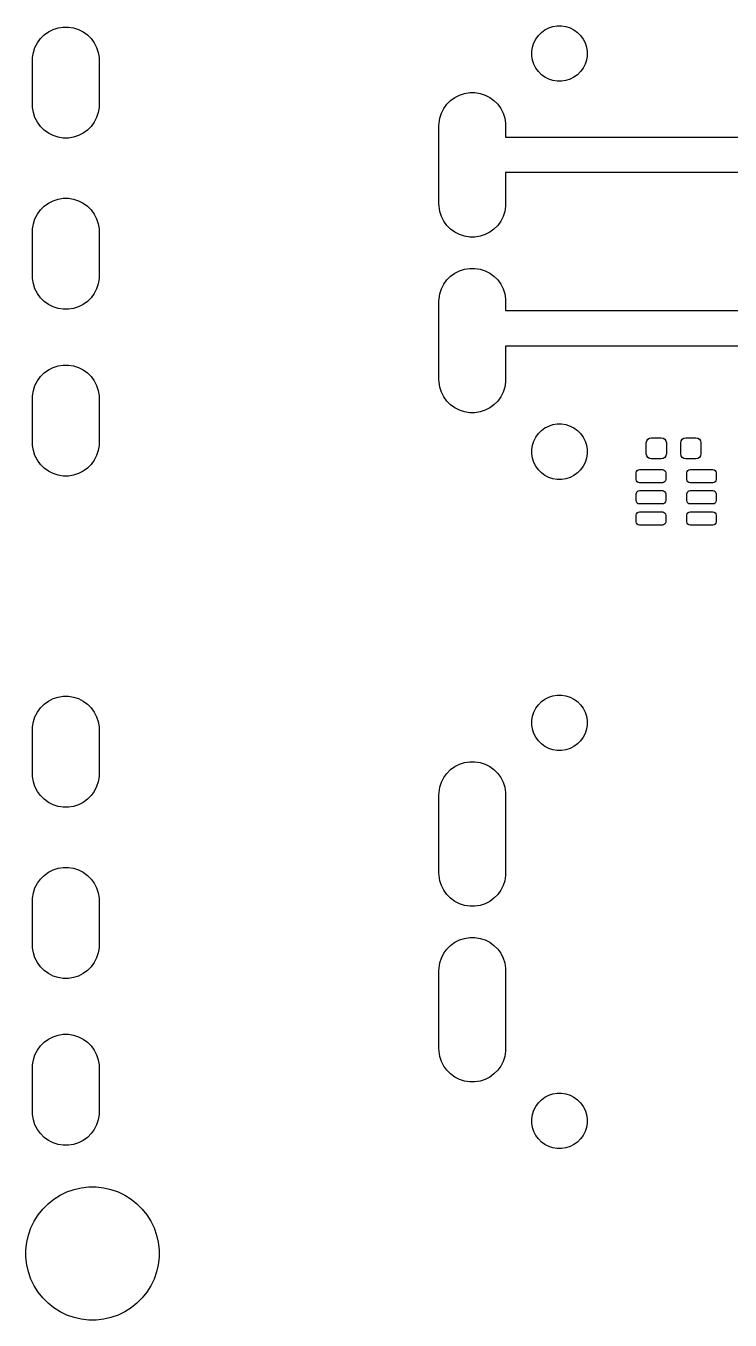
# Model space of a CAD drawing. Extents: x 3.68 to 11.01, y -6.32 to -1.07.
# Drawn here: x 3.675 to 4.922, y -5.976 to -3.685 of the extents above; entities that cross this region are included whole.
import ezdxf

# ---------------------------------------------------------------- set-up
doc = ezdxf.new("R2010")
doc.units = 0
doc.header["$MEASUREMENT"] = 0
doc.layers.add('BLACK', color=7, linetype='CONTINUOUS')

msp = doc.modelspace()

# ---------------------------------------------------------------- linework, layer by layer
at = {"layer": 'BLACK', "linetype": 'CONTINUOUS'}
for p, q in [((3.7323, -3.6886), (3.7414, -3.6872)), ((3.7414, -3.6872), (3.7507, -3.6872)), ((3.7507, -3.6872), (3.7598, -3.6886)), ((4.6012, -3.6888), (4.6086, -3.6864)), ((4.6086, -3.6864), (4.6162, -3.6852)), ((4.6162, -3.6852), (4.6239, -3.6852)), ((4.6239, -3.6852), (4.6316, -3.6864)), ((4.6316, -3.6864), (4.6389, -3.6888)), ((3.6957, -3.7152), (3.7012, -3.7077)), ((3.7012, -3.7077), (3.7077, -3.7012)), ((3.7077, -3.7012), (3.7152, -3.6957)), ((3.7152, -3.6957), (3.7235, -3.6915)), ((3.7235, -3.6915), (3.7323, -3.6886)), ((3.7598, -3.6886), (3.7687, -3.6915)), ((3.7687, -3.6915), (3.7769, -3.6957)), ((3.7769, -3.6957), (3.7844, -3.7012)), ((3.7844, -3.7012), (3.791, -3.7077)), ((3.791, -3.7077), (3.7964, -3.7152)), ((4.5746, -3.7154), (4.5781, -3.7085)), ((4.5781, -3.7085), (4.5827, -3.7023)), ((4.5827, -3.7023), (4.5881, -3.6968)), ((4.5881, -3.6968), (4.5944, -3.6923)), ((4.5944, -3.6923), (4.6012, -3.6888)), ((4.6389, -3.6888), (4.6458, -3.6923)), ((4.6458, -3.6923), (4.652, -3.6968)), ((4.652, -3.6968), (4.6575, -3.7023)), ((4.6575, -3.7023), (4.662, -3.7085)), ((4.662, -3.7085), (4.6655, -3.7154)), ((3.6872, -3.7414), (3.6886, -3.7323)), ((3.6886, -3.7323), (3.6915, -3.7235)), ((3.6915, -3.7235), (3.6957, -3.7152)), ((3.7964, -3.7152), (3.8006, -3.7235)), ((3.8006, -3.7235), (3.8035, -3.7323)), ((3.8035, -3.7323), (3.8049, -3.7414)), ((4.571, -3.7304), (4.5722, -3.7228)), ((4.571, -3.7381), (4.571, -3.7304)), ((4.5722, -3.7228), (4.5746, -3.7154)), ((4.6655, -3.7154), (4.6679, -3.7228)), ((4.6679, -3.7228), (4.6691, -3.7304)), ((4.6691, -3.7304), (4.6691, -3.7381)), ((3.687, -3.7461), (3.6872, -3.7414)), ((3.687, -3.8248), (3.687, -3.7461)), ((3.8049, -3.7414), (3.8051, -3.7461)), ((3.8051, -3.7461), (3.8051, -3.8248)), ((4.5722, -3.7457), (4.571, -3.7381)), ((4.5746, -3.7531), (4.5722, -3.7457)), ((4.5781, -3.76), (4.5746, -3.7531)), ((4.6655, -3.7531), (4.662, -3.76)), ((4.6679, -3.7457), (4.6655, -3.7531)), ((4.6691, -3.7381), (4.6679, -3.7457)), ((4.5827, -3.7662), (4.5781, -3.76)), ((4.5881, -3.7717), (4.5827, -3.7662)), ((4.5944, -3.7762), (4.5881, -3.7717)), ((4.6012, -3.7797), (4.5944, -3.7762)), ((4.6086, -3.7821), (4.6012, -3.7797)), ((4.6389, -3.7797), (4.6316, -3.7821)), ((4.6458, -3.7762), (4.6389, -3.7797)), ((4.652, -3.7717), (4.6458, -3.7762)), ((4.6575, -3.7662), (4.652, -3.7717)), ((4.662, -3.76), (4.6575, -3.7662)), ((4.6162, -3.7833), (4.6086, -3.7821)), ((4.6239, -3.7833), (4.6162, -3.7833)), ((4.6316, -3.7821), (4.6239, -3.7833)), ((3.6872, -3.8294), (3.687, -3.8248)), ((3.8051, -3.8248), (3.8049, -3.8294)), ((4.4154, -3.8313), (4.4208, -3.8239)), ((4.4208, -3.8239), (4.4274, -3.8173)), ((4.4274, -3.8173), (4.4349, -3.8119)), ((4.4349, -3.8119), (4.4431, -3.8076)), ((4.4431, -3.8076), (4.452, -3.8048)), ((4.452, -3.8048), (4.4611, -3.8033)), ((4.4611, -3.8033), (4.4704, -3.8033)), ((4.4704, -3.8033), (4.4795, -3.8048)), ((4.4795, -3.8048), (4.4883, -3.8076)), ((4.4883, -3.8076), (4.4966, -3.8119)), ((4.4966, -3.8119), (4.5041, -3.8173)), ((4.5041, -3.8173), (4.5107, -3.8239)), ((4.5107, -3.8239), (4.5161, -3.8313)), ((3.6886, -3.8386), (3.6872, -3.8294)), ((3.6915, -3.8474), (3.6886, -3.8386)), ((3.6957, -3.8557), (3.6915, -3.8474)), ((3.8006, -3.8474), (3.7964, -3.8557)), ((3.8035, -3.8386), (3.8006, -3.8474)), ((3.8049, -3.8294), (3.8035, -3.8386)), ((4.4069, -3.8576), (4.4083, -3.8484)), ((4.4083, -3.8484), (4.4112, -3.8396)), ((4.4112, -3.8396), (4.4154, -3.8313)), ((4.5161, -3.8313), (4.5203, -3.8396)), ((4.5203, -3.8396), (4.5232, -3.8484)), ((4.5232, -3.8484), (4.5246, -3.8576)), ((3.7012, -3.8632), (3.6957, -3.8557)), ((3.7077, -3.8697), (3.7012, -3.8632)), ((3.7152, -3.8752), (3.7077, -3.8697)), ((3.7844, -3.8697), (3.7769, -3.8752)), ((3.791, -3.8632), (3.7844, -3.8697)), ((3.7964, -3.8557), (3.791, -3.8632)), ((4.4067, -3.8622), (4.4069, -3.8576)), ((4.4067, -4), (4.4067, -3.8622)), ((4.5246, -3.8576), (4.5248, -3.8622)), ((4.5248, -3.8622), (4.5248, -3.8819)), ((3.7235, -3.8794), (3.7152, -3.8752)), ((3.7323, -3.8822), (3.7235, -3.8794)), ((3.7414, -3.8837), (3.7323, -3.8822)), ((3.7507, -3.8837), (3.7414, -3.8837)), ((3.7598, -3.8822), (3.7507, -3.8837)), ((3.7687, -3.8794), (3.7598, -3.8822)), ((3.7769, -3.8752), (3.7687, -3.8794)), ((4.5248, -3.8819), (5.5259, -3.8819)), ((5.4961, -3.9449), (4.5248, -3.9449)), ((4.5248, -3.9449), (4.5248, -4)), ((3.7012, -4.0109), (3.7077, -4.0043)), ((3.7077, -4.0043), (3.7152, -3.9989)), ((3.7152, -3.9989), (3.7235, -3.9947)), ((3.7235, -3.9947), (3.7323, -3.9918)), ((3.7323, -3.9918), (3.7414, -3.9903)), ((3.7414, -3.9903), (3.7507, -3.9903)), ((3.7507, -3.9903), (3.7598, -3.9918)), ((3.7598, -3.9918), (3.7687, -3.9947)), ((3.7687, -3.9947), (3.7769, -3.9989)), ((3.7769, -3.9989), (3.7844, -4.0043)), ((3.7844, -4.0043), (3.791, -4.0109)), ((4.4069, -4.0046), (4.4067, -4)), ((4.4083, -4.0138), (4.4069, -4.0046)), ((4.5246, -4.0046), (4.5232, -4.0138)), ((4.5248, -4), (4.5246, -4.0046)), ((3.6886, -4.0354), (3.6915, -4.0266)), ((3.6915, -4.0266), (3.6957, -4.0184)), ((3.6957, -4.0184), (3.7012, -4.0109)), ((3.791, -4.0109), (3.7964, -4.0184)), ((3.7964, -4.0184), (3.8006, -4.0266)), ((3.8006, -4.0266), (3.8035, -4.0354)), ((4.4112, -4.0226), (4.4083, -4.0138)), ((4.4154, -4.0309), (4.4112, -4.0226)), ((4.4208, -4.0384), (4.4154, -4.0309)), ((4.5161, -4.0309), (4.5107, -4.0384)), ((4.5203, -4.0226), (4.5161, -4.0309)), ((4.5232, -4.0138), (4.5203, -4.0226)), ((3.687, -4.0492), (3.6872, -4.0446)), ((3.687, -4.128), (3.687, -4.0492)), ((3.6872, -4.0446), (3.6886, -4.0354)), ((3.8035, -4.0354), (3.8049, -4.0446)), ((3.8049, -4.0446), (3.8051, -4.0492)), ((3.8051, -4.0492), (3.8051, -4.128)), ((4.4274, -4.0449), (4.4208, -4.0384)), ((4.4349, -4.0504), (4.4274, -4.0449)), ((4.4431, -4.0546), (4.4349, -4.0504)), ((4.452, -4.0574), (4.4431, -4.0546)), ((4.4883, -4.0546), (4.4795, -4.0574)), ((4.4966, -4.0504), (4.4883, -4.0546)), ((4.5041, -4.0449), (4.4966, -4.0504)), ((4.5107, -4.0384), (4.5041, -4.0449)), ((4.4611, -4.0589), (4.452, -4.0574)), ((4.4704, -4.0589), (4.4611, -4.0589)), ((4.4795, -4.0574), (4.4704, -4.0589)), ((4.4274, -4.1283), (4.4349, -4.1229)), ((4.4349, -4.1229), (4.4431, -4.1187)), ((4.4431, -4.1187), (4.452, -4.1158)), ((4.452, -4.1158), (4.4611, -4.1144)), ((4.4611, -4.1144), (4.4704, -4.1144)), ((4.4704, -4.1144), (4.4795, -4.1158)), ((4.4795, -4.1158), (4.4883, -4.1187)), ((4.4883, -4.1187), (4.4966, -4.1229)), ((4.4966, -4.1229), (4.5041, -4.1283)), ((3.6872, -4.1326), (3.687, -4.128)), ((3.6886, -4.1417), (3.6872, -4.1326)), ((3.6915, -4.1506), (3.6886, -4.1417)), ((3.8035, -4.1417), (3.8006, -4.1506)), ((3.8049, -4.1326), (3.8035, -4.1417)), ((3.8051, -4.128), (3.8049, -4.1326)), ((4.4112, -4.1506), (4.4154, -4.1424)), ((4.4154, -4.1424), (4.4208, -4.1349)), ((4.4208, -4.1349), (4.4274, -4.1283)), ((4.5041, -4.1283), (4.5107, -4.1349)), ((4.5107, -4.1349), (4.5161, -4.1424)), ((4.5161, -4.1424), (4.5203, -4.1506)), ((3.6957, -4.1588), (3.6915, -4.1506)), ((3.7012, -4.1663), (3.6957, -4.1588)), ((3.7077, -4.1729), (3.7012, -4.1663)), ((3.791, -4.1663), (3.7844, -4.1729)), ((3.7964, -4.1588), (3.791, -4.1663)), ((3.8006, -4.1506), (3.7964, -4.1588)), ((4.4067, -4.1732), (4.4069, -4.1686)), ((4.4069, -4.1686), (4.4083, -4.1594)), ((4.4083, -4.1594), (4.4112, -4.1506)), ((4.5203, -4.1506), (4.5232, -4.1594)), ((4.5232, -4.1594), (4.5246, -4.1686)), ((4.5246, -4.1686), (4.5248, -4.1732)), ((3.7152, -4.1783), (3.7077, -4.1729)), ((3.7235, -4.1825), (3.7152, -4.1783)), ((3.7323, -4.1854), (3.7235, -4.1825)), ((3.7414, -4.1868), (3.7323, -4.1854)), ((3.7507, -4.1868), (3.7414, -4.1868)), ((3.7598, -4.1854), (3.7507, -4.1868)), ((3.7687, -4.1825), (3.7598, -4.1854)), ((3.7769, -4.1783), (3.7687, -4.1825)), ((3.7844, -4.1729), (3.7769, -4.1783)), ((4.4067, -4.311), (4.4067, -4.1732)), ((4.5248, -4.1732), (4.5248, -4.189)), ((4.5248, -4.189), (5.5259, -4.189)), ((5.4961, -4.252), (4.5248, -4.252)), ((4.5248, -4.252), (4.5248, -4.311)), ((3.6957, -4.3136), (3.7012, -4.3061)), ((3.7012, -4.3061), (3.7077, -4.2996)), ((3.7077, -4.2996), (3.7152, -4.2941)), ((3.7152, -4.2941), (3.7235, -4.2899)), ((3.7235, -4.2899), (3.7323, -4.2871)), ((3.7323, -4.2871), (3.7414, -4.2856)), ((3.7414, -4.2856), (3.7507, -4.2856)), ((3.7507, -4.2856), (3.7598, -4.2871)), ((3.7598, -4.2871), (3.7687, -4.2899)), ((3.7687, -4.2899), (3.7769, -4.2941)), ((3.7769, -4.2941), (3.7844, -4.2996)), ((3.7844, -4.2996), (3.791, -4.3061)), ((3.791, -4.3061), (3.7964, -4.3136)), ((3.6886, -4.3307), (3.6915, -4.3219)), ((3.6915, -4.3219), (3.6957, -4.3136)), ((3.7964, -4.3136), (3.8006, -4.3219)), ((3.8006, -4.3219), (3.8035, -4.3307)), ((4.4069, -4.3157), (4.4067, -4.311)), ((4.4083, -4.3248), (4.4069, -4.3157)), ((4.4112, -4.3336), (4.4083, -4.3248)), ((4.5232, -4.3248), (4.5203, -4.3336)), ((4.5246, -4.3157), (4.5232, -4.3248)), ((4.5248, -4.311), (4.5246, -4.3157)), ((3.687, -4.3445), (3.6872, -4.3399)), ((3.687, -4.4232), (3.687, -4.3445)), ((3.6872, -4.3399), (3.6886, -4.3307)), ((3.8035, -4.3307), (3.8049, -4.3399)), ((3.8049, -4.3399), (3.8051, -4.3445)), ((3.8051, -4.3445), (3.8051, -4.4232)), ((4.4154, -4.3419), (4.4112, -4.3336)), ((4.4208, -4.3494), (4.4154, -4.3419)), ((4.4274, -4.3559), (4.4208, -4.3494)), ((4.5107, -4.3494), (4.5041, -4.3559)), ((4.5161, -4.3419), (4.5107, -4.3494)), ((4.5203, -4.3336), (4.5161, -4.3419)), ((4.4349, -4.3614), (4.4274, -4.3559)), ((4.4431, -4.3656), (4.4349, -4.3614)), ((4.452, -4.3684), (4.4431, -4.3656)), ((4.4611, -4.3699), (4.452, -4.3684)), ((4.4704, -4.3699), (4.4611, -4.3699)), ((4.4795, -4.3684), (4.4704, -4.3699)), ((4.4883, -4.3656), (4.4795, -4.3684)), ((4.4966, -4.3614), (4.4883, -4.3656)), ((4.5041, -4.3559), (4.4966, -4.3614)), ((4.5881, -4.4016), (4.5944, -4.397)), ((4.5944, -4.397), (4.6012, -4.3935)), ((4.6012, -4.3935), (4.6086, -4.3911)), ((4.6086, -4.3911), (4.6162, -4.3899)), ((4.6162, -4.3899), (4.6239, -4.3899)), ((4.6239, -4.3899), (4.6316, -4.3911)), ((4.6316, -4.3911), (4.6389, -4.3935)), ((4.6389, -4.3935), (4.6458, -4.397)), ((4.6458, -4.397), (4.652, -4.4016)), ((4.5722, -4.4275), (4.5746, -4.4201)), ((4.5746, -4.4201), (4.5781, -4.4133)), ((4.5781, -4.4133), (4.5827, -4.407)), ((4.5827, -4.407), (4.5881, -4.4016)), ((4.652, -4.4016), (4.6575, -4.407)), ((4.6575, -4.407), (4.662, -4.4133)), ((4.662, -4.4133), (4.6655, -4.4201)), ((4.6655, -4.4201), (4.6679, -4.4275)), ((4.7738, -4.4232), (4.7745, -4.4198)), ((4.7745, -4.4198), (4.7764, -4.417)), ((4.7764, -4.417), (4.7793, -4.415)), ((4.7793, -4.415), (4.7827, -4.4144)), ((4.7827, -4.4144), (4.8004, -4.4144)), ((4.8004, -4.4144), (4.8038, -4.415)), ((4.8038, -4.415), (4.8067, -4.417)), ((4.8067, -4.417), (4.8086, -4.4198)), ((4.8086, -4.4198), (4.8093, -4.4232)), ((4.8348, -4.4232), (4.8355, -4.4198)), ((4.8355, -4.4198), (4.8374, -4.417)), ((4.8374, -4.417), (4.8403, -4.415)), ((4.8403, -4.415), (4.8437, -4.4144)), ((4.8437, -4.4144), (4.8614, -4.4144)), ((4.8614, -4.4144), (4.8648, -4.415)), ((4.8648, -4.415), (4.8677, -4.417)), ((4.8677, -4.417), (4.8696, -4.4198)), ((4.8696, -4.4198), (4.8703, -4.4232)), ((3.6872, -4.4279), (3.687, -4.4232)), ((3.6886, -4.437), (3.6872, -4.4279)), ((3.6915, -4.4458), (3.6886, -4.437)), ((3.8035, -4.437), (3.8006, -4.4458)), ((3.8049, -4.4279), (3.8035, -4.437)), ((3.8051, -4.4232), (3.8049, -4.4279)), ((4.571, -4.4351), (4.5722, -4.4275)), ((4.571, -4.4428), (4.571, -4.4351)), ((4.5722, -4.4505), (4.571, -4.4428)), ((4.6679, -4.4275), (4.6691, -4.4351)), ((4.6691, -4.4428), (4.6679, -4.4505)), ((4.6691, -4.4351), (4.6691, -4.4428)), ((4.7738, -4.4429), (4.7738, -4.4232)), ((4.7745, -4.4463), (4.7738, -4.4429)), ((4.8093, -4.4429), (4.8086, -4.4463)), ((4.8093, -4.4232), (4.8093, -4.4429)), ((4.8348, -4.4429), (4.8348, -4.4232)), ((4.8355, -4.4463), (4.8348, -4.4429)), ((4.8703, -4.4429), (4.8696, -4.4463)), ((4.8703, -4.4232), (4.8703, -4.4429)), ((3.6957, -4.4541), (3.6915, -4.4458)), ((3.7012, -4.4616), (3.6957, -4.4541)), ((3.7077, -4.4681), (3.7012, -4.4616)), ((3.791, -4.4616), (3.7844, -4.4681)), ((3.7964, -4.4541), (3.791, -4.4616)), ((3.8006, -4.4458), (3.7964, -4.4541)), ((4.5746, -4.4578), (4.5722, -4.4505)), ((4.5781, -4.4647), (4.5746, -4.4578)), ((4.5827, -4.4709), (4.5781, -4.4647)), ((4.662, -4.4647), (4.6575, -4.4709)), ((4.6655, -4.4578), (4.662, -4.4647)), ((4.6679, -4.4505), (4.6655, -4.4578)), ((4.7764, -4.4492), (4.7745, -4.4463)), ((4.7793, -4.4511), (4.7764, -4.4492)), ((4.7827, -4.4518), (4.7793, -4.4511)), ((4.8004, -4.4518), (4.7827, -4.4518)), ((4.8038, -4.4511), (4.8004, -4.4518)), ((4.8067, -4.4492), (4.8038, -4.4511)), ((4.8086, -4.4463), (4.8067, -4.4492)), ((4.8374, -4.4492), (4.8355, -4.4463)), ((4.8403, -4.4511), (4.8374, -4.4492)), ((4.8437, -4.4518), (4.8403, -4.4511)), ((4.8614, -4.4518), (4.8437, -4.4518)), ((4.8648, -4.4511), (4.8614, -4.4518)), ((4.8677, -4.4492), (4.8648, -4.4511)), ((4.8696, -4.4463), (4.8677, -4.4492)), ((3.7152, -4.4736), (3.7077, -4.4681)), ((3.7235, -4.4778), (3.7152, -4.4736)), ((3.7323, -4.4807), (3.7235, -4.4778)), ((3.7414, -4.4821), (3.7323, -4.4807)), ((3.7507, -4.4821), (3.7414, -4.4821)), ((3.7598, -4.4807), (3.7507, -4.4821)), ((3.7687, -4.4778), (3.7598, -4.4807)), ((3.7769, -4.4736), (3.7687, -4.4778)), ((3.7844, -4.4681), (3.7769, -4.4736)), ((4.5881, -4.4764), (4.5827, -4.4709)), ((4.5944, -4.4809), (4.5881, -4.4764)), ((4.6012, -4.4844), (4.5944, -4.4809)), ((4.6086, -4.4868), (4.6012, -4.4844)), ((4.6162, -4.488), (4.6086, -4.4868)), ((4.6239, -4.488), (4.6162, -4.488)), ((4.6316, -4.4868), (4.6239, -4.488)), ((4.6389, -4.4844), (4.6316, -4.4868)), ((4.6458, -4.4809), (4.6389, -4.4844)), ((4.652, -4.4764), (4.6458, -4.4809)), ((4.6575, -4.4709), (4.652, -4.4764)), ((4.7559, -4.4764), (4.7564, -4.4741)), ((4.7559, -4.4882), (4.7559, -4.4764)), ((4.7564, -4.4904), (4.7559, -4.4882)), ((4.7564, -4.4741), (4.7576, -4.4722)), ((4.7576, -4.4722), (4.7596, -4.4709)), ((4.7596, -4.4709), (4.7618, -4.4705)), ((4.7618, -4.4705), (4.8022, -4.4705)), ((4.8022, -4.4705), (4.8044, -4.4709)), ((4.8044, -4.4709), (4.8063, -4.4722)), ((4.8063, -4.4722), (4.8076, -4.4741)), ((4.8076, -4.4741), (4.8081, -4.4764)), ((4.8081, -4.4882), (4.8076, -4.4904)), ((4.8081, -4.4764), (4.8081, -4.4882)), ((4.8455, -4.4764), (4.8459, -4.4741)), ((4.8455, -4.4882), (4.8455, -4.4764)), ((4.8459, -4.4904), (4.8455, -4.4882)), ((4.8459, -4.4741), (4.8472, -4.4722)), ((4.8472, -4.4722), (4.8491, -4.4709)), ((4.8491, -4.4709), (4.8514, -4.4705)), ((4.8514, -4.4705), (4.8917, -4.4705)), ((4.8917, -4.4705), (4.894, -4.4709)), ((4.894, -4.4709), (4.8959, -4.4722)), ((4.8959, -4.4722), (4.8972, -4.4741)), ((4.8972, -4.4741), (4.8976, -4.4764)), ((4.8976, -4.4882), (4.8972, -4.4904)), ((4.8976, -4.4764), (4.8976, -4.4882)), ((4.7559, -4.5138), (4.7564, -4.5115)), ((4.7576, -4.4924), (4.7564, -4.4904)), ((4.7564, -4.5115), (4.7576, -4.5096)), ((4.7596, -4.4936), (4.7576, -4.4924)), ((4.7576, -4.5096), (4.7596, -4.5083)), ((4.7618, -4.4941), (4.7596, -4.4936)), ((4.7596, -4.5083), (4.7618, -4.5079)), ((4.8022, -4.4941), (4.7618, -4.4941)), ((4.7618, -4.5079), (4.8022, -4.5079)), ((4.8044, -4.4936), (4.8022, -4.4941)), ((4.8022, -4.5079), (4.8044, -4.5083)), ((4.8063, -4.4924), (4.8044, -4.4936)), ((4.8044, -4.5083), (4.8063, -4.5096)), ((4.8076, -4.4904), (4.8063, -4.4924)), ((4.8063, -4.5096), (4.8076, -4.5115)), ((4.8076, -4.5115), (4.8081, -4.5138)), ((4.8455, -4.5138), (4.8459, -4.5115)), ((4.8472, -4.4924), (4.8459, -4.4904)), ((4.8459, -4.5115), (4.8472, -4.5096)), ((4.8491, -4.4936), (4.8472, -4.4924)), ((4.8472, -4.5096), (4.8491, -4.5083)), ((4.8514, -4.4941), (4.8491, -4.4936)), ((4.8491, -4.5083), (4.8514, -4.5079)), ((4.8917, -4.4941), (4.8514, -4.4941)), ((4.8514, -4.5079), (4.8917, -4.5079)), ((4.894, -4.4936), (4.8917, -4.4941)), ((4.8917, -4.5079), (4.894, -4.5083)), ((4.8959, -4.4924), (4.894, -4.4936)), ((4.894, -4.5083), (4.8959, -4.5096)), ((4.8972, -4.4904), (4.8959, -4.4924)), ((4.8959, -4.5096), (4.8972, -4.5115)), ((4.8972, -4.5115), (4.8976, -4.5138)), ((4.7559, -4.5256), (4.7559, -4.5138)), ((4.7564, -4.5279), (4.7559, -4.5256)), ((4.7576, -4.5298), (4.7564, -4.5279)), ((4.7596, -4.531), (4.7576, -4.5298)), ((4.7618, -4.5315), (4.7596, -4.531)), ((4.8022, -4.5315), (4.7618, -4.5315)), ((4.8044, -4.531), (4.8022, -4.5315)), ((4.8063, -4.5298), (4.8044, -4.531)), ((4.8076, -4.5279), (4.8063, -4.5298)), ((4.8081, -4.5256), (4.8076, -4.5279)), ((4.8081, -4.5138), (4.8081, -4.5256)), ((4.8455, -4.5256), (4.8455, -4.5138)), ((4.8459, -4.5279), (4.8455, -4.5256)), ((4.8472, -4.5298), (4.8459, -4.5279)), ((4.8491, -4.531), (4.8472, -4.5298)), ((4.8514, -4.5315), (4.8491, -4.531)), ((4.8917, -4.5315), (4.8514, -4.5315)), ((4.894, -4.531), (4.8917, -4.5315)), ((4.8959, -4.5298), (4.894, -4.531)), ((4.8972, -4.5279), (4.8959, -4.5298)), ((4.8976, -4.5256), (4.8972, -4.5279)), ((4.8976, -4.5138), (4.8976, -4.5256)), ((4.7559, -4.5512), (4.7564, -4.5489)), ((4.7559, -4.563), (4.7559, -4.5512)), ((4.7564, -4.5489), (4.7576, -4.547)), ((4.7576, -4.547), (4.7596, -4.5457)), ((4.7596, -4.5457), (4.7618, -4.5453)), ((4.7618, -4.5453), (4.8022, -4.5453)), ((4.8022, -4.5453), (4.8044, -4.5457)), ((4.8044, -4.5457), (4.8063, -4.547)), ((4.8063, -4.547), (4.8076, -4.5489)), ((4.8076, -4.5489), (4.8081, -4.5512)), ((4.8081, -4.5512), (4.8081, -4.563)), ((4.8455, -4.5512), (4.8459, -4.5489)), ((4.8455, -4.563), (4.8455, -4.5512)), ((4.8459, -4.5489), (4.8472, -4.547)), ((4.8472, -4.547), (4.8491, -4.5457)), ((4.8491, -4.5457), (4.8514, -4.5453)), ((4.8514, -4.5453), (4.8917, -4.5453)), ((4.8917, -4.5453), (4.894, -4.5457)), ((4.894, -4.5457), (4.8959, -4.547)), ((4.8959, -4.547), (4.8972, -4.5489)), ((4.8972, -4.5489), (4.8976, -4.5512)), ((4.8976, -4.5512), (4.8976, -4.563)), ((4.7564, -4.5653), (4.7559, -4.563)), ((4.7576, -4.5672), (4.7564, -4.5653)), ((4.7596, -4.5684), (4.7576, -4.5672)), ((4.7618, -4.5689), (4.7596, -4.5684)), ((4.8022, -4.5689), (4.7618, -4.5689)), ((4.8044, -4.5684), (4.8022, -4.5689)), ((4.8063, -4.5672), (4.8044, -4.5684)), ((4.8076, -4.5653), (4.8063, -4.5672)), ((4.8081, -4.563), (4.8076, -4.5653)), ((4.8459, -4.5653), (4.8455, -4.563)), ((4.8472, -4.5672), (4.8459, -4.5653)), ((4.8491, -4.5684), (4.8472, -4.5672)), ((4.8514, -4.5689), (4.8491, -4.5684)), ((4.8917, -4.5689), (4.8514, -4.5689)), ((4.894, -4.5684), (4.8917, -4.5689)), ((4.8959, -4.5672), (4.894, -4.5684)), ((4.8972, -4.5653), (4.8959, -4.5672)), ((4.8976, -4.563), (4.8972, -4.5653)), ((3.7152, -4.8803), (3.7235, -4.8761)), ((3.7235, -4.8761), (3.7323, -4.8732)), ((3.7323, -4.8732), (3.7414, -4.8717)), ((3.7414, -4.8717), (3.7507, -4.8717)), ((3.7507, -4.8717), (3.7598, -4.8732)), ((3.7598, -4.8732), (3.7687, -4.8761)), ((3.7687, -4.8761), (3.7769, -4.8803)), ((4.5881, -4.8814), (4.5944, -4.8768)), ((4.5944, -4.8768), (4.6012, -4.8733)), ((4.6012, -4.8733), (4.6086, -4.8709)), ((4.6086, -4.8709), (4.6162, -4.8697)), ((4.6162, -4.8697), (4.6239, -4.8697)), ((4.6239, -4.8697), (4.6316, -4.8709)), ((4.6316, -4.8709), (4.6389, -4.8733)), ((4.6389, -4.8733), (4.6458, -4.8768)), ((4.6458, -4.8768), (4.652, -4.8814)), ((3.6915, -4.908), (3.6957, -4.8998)), ((3.6957, -4.8998), (3.7012, -4.8923)), ((3.7012, -4.8923), (3.7077, -4.8857)), ((3.7077, -4.8857), (3.7152, -4.8803)), ((3.7769, -4.8803), (3.7844, -4.8857)), ((3.7844, -4.8857), (3.791, -4.8923)), ((3.791, -4.8923), (3.7964, -4.8998)), ((3.7964, -4.8998), (3.8006, -4.908)), ((4.5722, -4.9073), (4.5746, -4.9)), ((4.5746, -4.9), (4.5781, -4.8931)), ((4.5781, -4.8931), (4.5827, -4.8868)), ((4.5827, -4.8868), (4.5881, -4.8814)), ((4.652, -4.8814), (4.6575, -4.8868)), ((4.6575, -4.8868), (4.662, -4.8931)), ((4.662, -4.8931), (4.6655, -4.9)), ((4.6655, -4.9), (4.6679, -4.9073)), ((3.6872, -4.926), (3.6886, -4.9168)), ((3.6886, -4.9168), (3.6915, -4.908)), ((3.8006, -4.908), (3.8035, -4.9168)), ((3.8035, -4.9168), (3.8049, -4.926)), ((4.571, -4.9149), (4.5722, -4.9073)), ((4.571, -4.9227), (4.571, -4.9149)), ((4.5722, -4.9303), (4.571, -4.9227)), ((4.6679, -4.9073), (4.6691, -4.9149)), ((4.6691, -4.9227), (4.6679, -4.9303)), ((4.6691, -4.9149), (4.6691, -4.9227)), ((3.687, -4.9306), (3.6872, -4.926)), ((3.687, -5.0094), (3.687, -4.9306)), ((3.8049, -4.926), (3.8051, -4.9306)), ((3.8051, -4.9306), (3.8051, -5.0094)), ((4.5746, -4.9376), (4.5722, -4.9303)), ((4.5781, -4.9445), (4.5746, -4.9376)), ((4.5827, -4.9508), (4.5781, -4.9445)), ((4.662, -4.9445), (4.6575, -4.9508)), ((4.6655, -4.9376), (4.662, -4.9445)), ((4.6679, -4.9303), (4.6655, -4.9376)), ((4.5881, -4.9562), (4.5827, -4.9508)), ((4.5944, -4.9608), (4.5881, -4.9562)), ((4.6012, -4.9643), (4.5944, -4.9608)), ((4.6086, -4.9667), (4.6012, -4.9643)), ((4.6162, -4.9679), (4.6086, -4.9667)), ((4.6239, -4.9679), (4.6162, -4.9679)), ((4.6316, -4.9667), (4.6239, -4.9679)), ((4.6389, -4.9643), (4.6316, -4.9667)), ((4.6458, -4.9608), (4.6389, -4.9643)), ((4.652, -4.9562), (4.6458, -4.9608)), ((4.6575, -4.9508), (4.652, -4.9562)), ((4.4349, -4.9964), (4.4431, -4.9922)), ((4.4431, -4.9922), (4.452, -4.9893)), ((4.452, -4.9893), (4.4611, -4.9879)), ((4.4611, -4.9879), (4.4704, -4.9879)), ((4.4704, -4.9879), (4.4795, -4.9893)), ((4.4795, -4.9893), (4.4883, -4.9922)), ((4.4883, -4.9922), (4.4966, -4.9964)), ((3.6872, -5.014), (3.687, -5.0094)), ((3.6886, -5.0231), (3.6872, -5.014)), ((3.8049, -5.014), (3.8035, -5.0231)), ((3.8051, -5.0094), (3.8049, -5.014)), ((4.4112, -5.0242), (4.4154, -5.0159)), ((4.4154, -5.0159), (4.4208, -5.0084)), ((4.4208, -5.0084), (4.4274, -5.0018)), ((4.4274, -5.0018), (4.4349, -4.9964)), ((4.4966, -4.9964), (4.5041, -5.0018)), ((4.5041, -5.0018), (4.5107, -5.0084)), ((4.5107, -5.0084), (4.5161, -5.0159)), ((4.5161, -5.0159), (4.5203, -5.0242)), ((3.6915, -5.0319), (3.6886, -5.0231)), ((3.6957, -5.0402), (3.6915, -5.0319)), ((3.8006, -5.0319), (3.7964, -5.0402)), ((3.8035, -5.0231), (3.8006, -5.0319)), ((4.4069, -5.0421), (4.4083, -5.033)), ((4.4083, -5.033), (4.4112, -5.0242)), ((4.5203, -5.0242), (4.5232, -5.033)), ((4.5232, -5.033), (4.5246, -5.0421)), ((3.7012, -5.0477), (3.6957, -5.0402)), ((3.7077, -5.0543), (3.7012, -5.0477)), ((3.7152, -5.0597), (3.7077, -5.0543)), ((3.7235, -5.0639), (3.7152, -5.0597)), ((3.7769, -5.0597), (3.7687, -5.0639)), ((3.7844, -5.0543), (3.7769, -5.0597)), ((3.791, -5.0477), (3.7844, -5.0543)), ((3.7964, -5.0402), (3.791, -5.0477)), ((4.4067, -5.0468), (4.4069, -5.0421)), ((4.4067, -5.1845), (4.4067, -5.0468)), ((4.5246, -5.0421), (4.5248, -5.0468)), ((4.5248, -5.0468), (4.5248, -5.1845)), ((3.7323, -5.0668), (3.7235, -5.0639)), ((3.7414, -5.0682), (3.7323, -5.0668)), ((3.7507, -5.0682), (3.7414, -5.0682)), ((3.7598, -5.0668), (3.7507, -5.0682)), ((3.7687, -5.0639), (3.7598, -5.0668)), ((3.7235, -5.1792), (3.7323, -5.1763)), ((3.7323, -5.1763), (3.7414, -5.1749)), ((3.7414, -5.1749), (3.7507, -5.1749)), ((3.7507, -5.1749), (3.7598, -5.1763)), ((3.7598, -5.1763), (3.7687, -5.1792)), ((3.6957, -5.2029), (3.7012, -5.1954)), ((3.7012, -5.1954), (3.7077, -5.1889)), ((3.7077, -5.1889), (3.7152, -5.1834)), ((3.7152, -5.1834), (3.7235, -5.1792)), ((3.7687, -5.1792), (3.7769, -5.1834)), ((3.7769, -5.1834), (3.7844, -5.1889)), ((3.7844, -5.1889), (3.791, -5.1954)), ((3.791, -5.1954), (3.7964, -5.2029)), ((4.4069, -5.1892), (4.4067, -5.1845)), ((4.4083, -5.1983), (4.4069, -5.1892)), ((4.4112, -5.2071), (4.4083, -5.1983)), ((4.5232, -5.1983), (4.5203, -5.2071)), ((4.5246, -5.1892), (4.5232, -5.1983)), ((4.5248, -5.1845), (4.5246, -5.1892)), ((3.6872, -5.2291), (3.6886, -5.22)), ((3.6886, -5.22), (3.6915, -5.2112)), ((3.6915, -5.2112), (3.6957, -5.2029)), ((3.7964, -5.2029), (3.8006, -5.2112)), ((3.8006, -5.2112), (3.8035, -5.22)), ((3.8035, -5.22), (3.8049, -5.2291)), ((4.4154, -5.2154), (4.4112, -5.2071)), ((4.4208, -5.2229), (4.4154, -5.2154)), ((4.4274, -5.2295), (4.4208, -5.2229)), ((4.5107, -5.2229), (4.5041, -5.2295)), ((4.5161, -5.2154), (4.5107, -5.2229)), ((4.5203, -5.2071), (4.5161, -5.2154)), ((3.687, -5.2338), (3.6872, -5.2291)), ((3.687, -5.3125), (3.687, -5.2338)), ((3.8049, -5.2291), (3.8051, -5.2338)), ((3.8051, -5.2338), (3.8051, -5.3125)), ((4.4349, -5.2349), (4.4274, -5.2295)), ((4.4431, -5.2391), (4.4349, -5.2349)), ((4.452, -5.242), (4.4431, -5.2391)), ((4.4611, -5.2434), (4.452, -5.242)), ((4.4704, -5.2434), (4.4611, -5.2434)), ((4.4795, -5.242), (4.4704, -5.2434)), ((4.4883, -5.2391), (4.4795, -5.242)), ((4.4966, -5.2349), (4.4883, -5.2391)), ((4.5041, -5.2295), (4.4966, -5.2349)), ((3.6872, -5.3171), (3.687, -5.3125)), ((3.8051, -5.3125), (3.8049, -5.3171)), ((4.4208, -5.3194), (4.4274, -5.3129)), ((4.4274, -5.3129), (4.4349, -5.3074)), ((4.4349, -5.3074), (4.4431, -5.3032)), ((4.4431, -5.3032), (4.452, -5.3004)), ((4.452, -5.3004), (4.4611, -5.2989)), ((4.4611, -5.2989), (4.4704, -5.2989)), ((4.4704, -5.2989), (4.4795, -5.3004)), ((4.4795, -5.3004), (4.4883, -5.3032)), ((4.4883, -5.3032), (4.4966, -5.3074)), ((4.4966, -5.3074), (4.5041, -5.3129)), ((4.5041, -5.3129), (4.5107, -5.3194)), ((3.6886, -5.3263), (3.6872, -5.3171)), ((3.6915, -5.3351), (3.6886, -5.3263)), ((3.6957, -5.3434), (3.6915, -5.3351)), ((3.8006, -5.3351), (3.7964, -5.3434)), ((3.8035, -5.3263), (3.8006, -5.3351)), ((3.8049, -5.3171), (3.8035, -5.3263)), ((4.4083, -5.344), (4.4112, -5.3352)), ((4.4112, -5.3352), (4.4154, -5.3269)), ((4.4154, -5.3269), (4.4208, -5.3194)), ((4.5107, -5.3194), (4.5161, -5.3269)), ((4.5161, -5.3269), (4.5203, -5.3352)), ((4.5203, -5.3352), (4.5232, -5.344)), ((3.7012, -5.3509), (3.6957, -5.3434)), ((3.7077, -5.3574), (3.7012, -5.3509)), ((3.7152, -5.3629), (3.7077, -5.3574)), ((3.7844, -5.3574), (3.7769, -5.3629)), ((3.791, -5.3509), (3.7844, -5.3574)), ((3.7964, -5.3434), (3.791, -5.3509)), ((4.4067, -5.3578), (4.4069, -5.3531)), ((4.4067, -5.4956), (4.4067, -5.3578)), ((4.4069, -5.3531), (4.4083, -5.344)), ((4.5232, -5.344), (4.5246, -5.3531)), ((4.5246, -5.3531), (4.5248, -5.3578)), ((4.5248, -5.3578), (4.5248, -5.4956)), ((3.7235, -5.3671), (3.7152, -5.3629)), ((3.7323, -5.3699), (3.7235, -5.3671)), ((3.7414, -5.3714), (3.7323, -5.3699)), ((3.7507, -5.3714), (3.7414, -5.3714)), ((3.7598, -5.3699), (3.7507, -5.3714)), ((3.7687, -5.3671), (3.7598, -5.3699)), ((3.7769, -5.3629), (3.7687, -5.3671)), ((3.7152, -5.4787), (3.7235, -5.4745)), ((3.7235, -5.4745), (3.7323, -5.4716)), ((3.7323, -5.4716), (3.7414, -5.4702)), ((3.7414, -5.4702), (3.7507, -5.4702)), ((3.7507, -5.4702), (3.7598, -5.4716)), ((3.7598, -5.4716), (3.7687, -5.4745)), ((3.7687, -5.4745), (3.7769, -5.4787)), ((3.6915, -5.5064), (3.6957, -5.4982)), ((3.6957, -5.4982), (3.7012, -5.4907)), ((3.7012, -5.4907), (3.7077, -5.4841)), ((3.7077, -5.4841), (3.7152, -5.4787)), ((3.7769, -5.4787), (3.7844, -5.4841)), ((3.7844, -5.4841), (3.791, -5.4907)), ((3.791, -5.4907), (3.7964, -5.4982)), ((3.7964, -5.4982), (3.8006, -5.5064)), ((4.4069, -5.5002), (4.4067, -5.4956)), ((4.5248, -5.4956), (4.5246, -5.5002)), ((3.6872, -5.5244), (3.6886, -5.5152)), ((3.6886, -5.5152), (3.6915, -5.5064)), ((3.8006, -5.5064), (3.8035, -5.5152)), ((3.8035, -5.5152), (3.8049, -5.5244)), ((4.4083, -5.5094), (4.4069, -5.5002)), ((4.4112, -5.5182), (4.4083, -5.5094)), ((4.4154, -5.5264), (4.4112, -5.5182)), ((4.5203, -5.5182), (4.5161, -5.5264)), ((4.5232, -5.5094), (4.5203, -5.5182)), ((4.5246, -5.5002), (4.5232, -5.5094)), ((3.687, -5.529), (3.6872, -5.5244)), ((3.687, -5.6078), (3.687, -5.529)), ((3.8049, -5.5244), (3.8051, -5.529)), ((3.8051, -5.529), (3.8051, -5.6078)), ((4.4208, -5.5339), (4.4154, -5.5264)), ((4.4274, -5.5405), (4.4208, -5.5339)), ((4.4349, -5.5459), (4.4274, -5.5405)), ((4.5041, -5.5405), (4.4966, -5.5459)), ((4.5107, -5.5339), (4.5041, -5.5405)), ((4.5161, -5.5264), (4.5107, -5.5339)), ((4.4431, -5.5501), (4.4349, -5.5459)), ((4.452, -5.553), (4.4431, -5.5501)), ((4.4611, -5.5544), (4.452, -5.553)), ((4.4704, -5.5544), (4.4611, -5.5544)), ((4.4795, -5.553), (4.4704, -5.5544)), ((4.4883, -5.5501), (4.4795, -5.553)), ((4.4966, -5.5459), (4.4883, -5.5501)), ((4.5827, -5.5916), (4.5881, -5.5861)), ((4.5881, -5.5861), (4.5944, -5.5816)), ((4.5944, -5.5816), (4.6012, -5.5781)), ((4.6012, -5.5781), (4.6086, -5.5757)), ((4.6086, -5.5757), (4.6162, -5.5745)), ((4.6162, -5.5745), (4.6239, -5.5745)), ((4.6239, -5.5745), (4.6316, -5.5757)), ((4.6316, -5.5757), (4.6389, -5.5781)), ((4.6389, -5.5781), (4.6458, -5.5816)), ((4.6458, -5.5816), (4.652, -5.5861)), ((4.652, -5.5861), (4.6575, -5.5916)), ((3.6872, -5.6124), (3.687, -5.6078)), ((3.6886, -5.6216), (3.6872, -5.6124)), ((3.8049, -5.6124), (3.8035, -5.6216)), ((3.8051, -5.6078), (3.8049, -5.6124)), ((4.571, -5.6197), (4.5722, -5.612)), ((4.5722, -5.612), (4.5746, -5.6047)), ((4.5746, -5.6047), (4.5781, -5.5978)), ((4.5781, -5.5978), (4.5827, -5.5916)), ((4.6575, -5.5916), (4.662, -5.5978)), ((4.662, -5.5978), (4.6655, -5.6047)), ((4.6655, -5.6047), (4.6679, -5.612)), ((4.6679, -5.612), (4.6691, -5.6197)), ((3.6915, -5.6304), (3.6886, -5.6216)), ((3.6957, -5.6386), (3.6915, -5.6304)), ((3.8006, -5.6304), (3.7964, -5.6386)), ((3.8035, -5.6216), (3.8006, -5.6304)), ((4.571, -5.6274), (4.571, -5.6197)), ((4.5722, -5.635), (4.571, -5.6274)), ((4.5746, -5.6424), (4.5722, -5.635)), ((4.6679, -5.635), (4.6655, -5.6424)), ((4.6691, -5.6274), (4.6679, -5.635)), ((4.6691, -5.6197), (4.6691, -5.6274)), ((3.7012, -5.6461), (3.6957, -5.6386)), ((3.7077, -5.6527), (3.7012, -5.6461)), ((3.7152, -5.6581), (3.7077, -5.6527)), ((3.7235, -5.6623), (3.7152, -5.6581)), ((3.7769, -5.6581), (3.7687, -5.6623)), ((3.7844, -5.6527), (3.7769, -5.6581)), ((3.791, -5.6461), (3.7844, -5.6527)), ((3.7964, -5.6386), (3.791, -5.6461)), ((4.5781, -5.6492), (4.5746, -5.6424)), ((4.5827, -5.6555), (4.5781, -5.6492)), ((4.5881, -5.6609), (4.5827, -5.6555)), ((4.6575, -5.6555), (4.652, -5.6609)), ((4.662, -5.6492), (4.6575, -5.6555)), ((4.6655, -5.6424), (4.662, -5.6492)), ((3.7323, -5.6652), (3.7235, -5.6623)), ((3.7414, -5.6666), (3.7323, -5.6652)), ((3.7507, -5.6666), (3.7414, -5.6666)), ((3.7598, -5.6652), (3.7507, -5.6666)), ((3.7687, -5.6623), (3.7598, -5.6652)), ((4.5944, -5.6655), (4.5881, -5.6609)), ((4.6012, -5.669), (4.5944, -5.6655)), ((4.6086, -5.6714), (4.6012, -5.669)), ((4.6162, -5.6726), (4.6086, -5.6714)), ((4.6239, -5.6726), (4.6162, -5.6726)), ((4.6316, -5.6714), (4.6239, -5.6726)), ((4.6389, -5.669), (4.6316, -5.6714)), ((4.6458, -5.6655), (4.6389, -5.669)), ((4.652, -5.6609), (4.6458, -5.6655)), ((3.7362, -5.7549), (3.7481, -5.7491)), ((3.7481, -5.7491), (3.7606, -5.7448)), ((3.7606, -5.7448), (3.7735, -5.7418)), ((3.7735, -5.7418), (3.7867, -5.7403)), ((3.7867, -5.7403), (3.7999, -5.7403)), ((3.7999, -5.7403), (3.8131, -5.7418)), ((3.8131, -5.7418), (3.826, -5.7448)), ((3.826, -5.7448), (3.8385, -5.7491)), ((3.8385, -5.7491), (3.8504, -5.7549)), ((3.7052, -5.7796), (3.7146, -5.7702)), ((3.7146, -5.7702), (3.725, -5.7619)), ((3.725, -5.7619), (3.7362, -5.7549)), ((3.8504, -5.7549), (3.8617, -5.7619)), ((3.8617, -5.7619), (3.872, -5.7702)), ((3.872, -5.7702), (3.8814, -5.7796)), ((3.6899, -5.8011), (3.697, -5.7899)), ((3.697, -5.7899), (3.7052, -5.7796)), ((3.8814, -5.7796), (3.8896, -5.7899)), ((3.8896, -5.7899), (3.8967, -5.8011)), ((3.6798, -5.8256), (3.6842, -5.8131)), ((3.6842, -5.8131), (3.6899, -5.8011)), ((3.8967, -5.8011), (3.9024, -5.8131)), ((3.9024, -5.8131), (3.9068, -5.8256)), ((3.6754, -5.8516), (3.6769, -5.8385)), ((3.6769, -5.8385), (3.6798, -5.8256)), ((3.9068, -5.8256), (3.9097, -5.8385)), ((3.9097, -5.8385), (3.9112, -5.8516)), ((3.6754, -5.8649), (3.6754, -5.8516)), ((3.6769, -5.8781), (3.6754, -5.8649)), ((3.9112, -5.8649), (3.9097, -5.8781)), ((3.9112, -5.8516), (3.9112, -5.8649)), ((3.6798, -5.891), (3.6769, -5.8781)), ((3.9097, -5.8781), (3.9068, -5.891)), ((3.6842, -5.9035), (3.6798, -5.891)), ((3.6899, -5.9154), (3.6842, -5.9035)), ((3.9024, -5.9035), (3.8967, -5.9154)), ((3.9068, -5.891), (3.9024, -5.9035)), ((3.697, -5.9266), (3.6899, -5.9154)), ((3.7052, -5.937), (3.697, -5.9266)), ((3.8896, -5.9266), (3.8814, -5.937)), ((3.8967, -5.9154), (3.8896, -5.9266)), ((3.7146, -5.9463), (3.7052, -5.937)), ((3.725, -5.9546), (3.7146, -5.9463)), ((3.7362, -5.9616), (3.725, -5.9546)), ((3.8617, -5.9546), (3.8504, -5.9616)), ((3.872, -5.9463), (3.8617, -5.9546)), ((3.8814, -5.937), (3.872, -5.9463)), ((3.7481, -5.9674), (3.7362, -5.9616)), ((3.7606, -5.9718), (3.7481, -5.9674)), ((3.7735, -5.9747), (3.7606, -5.9718)), ((3.7867, -5.9762), (3.7735, -5.9747)), ((3.7999, -5.9762), (3.7867, -5.9762)), ((3.8131, -5.9747), (3.7999, -5.9762)), ((3.826, -5.9718), (3.8131, -5.9747)), ((3.8385, -5.9674), (3.826, -5.9718)), ((3.8504, -5.9616), (3.8385, -5.9674))]:
    msp.add_line(p, q, dxfattribs=at)

doc.saveas('drawing.dxf')
